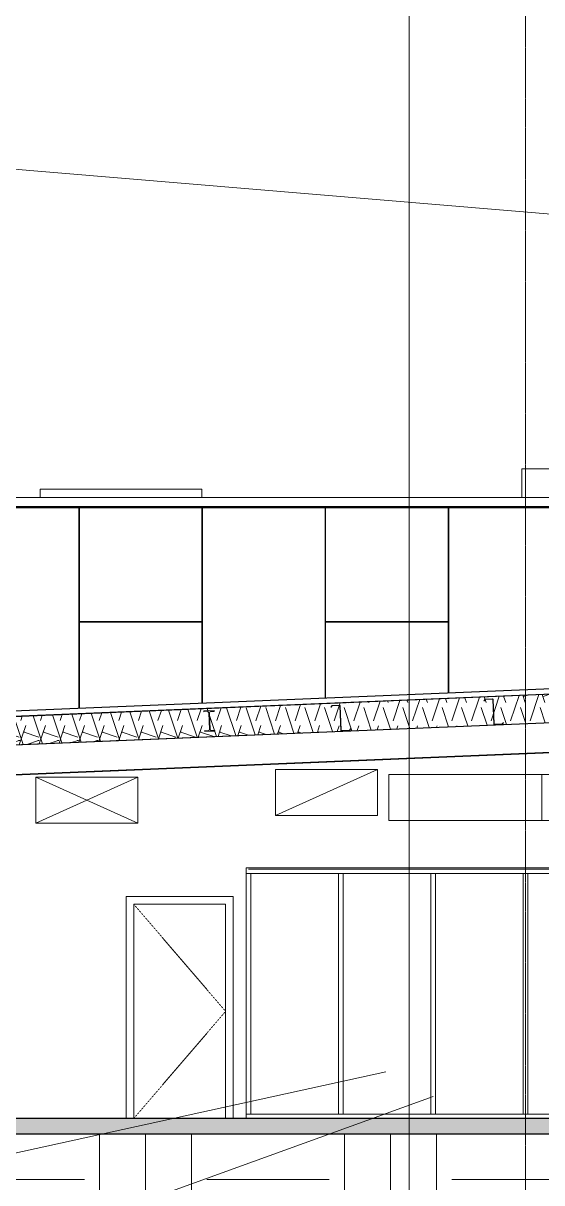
# Model space of a CAD drawing. Header units: inches. Extents: x -23445 to -52, y -314 to 853.
# Drawn here: x -8910.1 to -8706.8, y -25.2 to 429.4 of the extents above; entities that cross this region are included whole.
import ezdxf

# ---------------------------------------------------------------- set-up
doc = ezdxf.new("R2010")
doc.units = ezdxf.units.IN
doc.header["$MEASUREMENT"] = 0
doc.linetypes.add('Dash 1_16_', pattern=[0.125, 0.0625, -0.0625])
doc.linetypes.add('Grid Line 1_2_', pattern=[0.875, 0.5, -0.125, 0.125, -0.125])
for name, color, linetype, lineweight in [('A-ANNO-IDEN', 131, 'Continuous', 9), ('A-CLNG', 13, 'Continuous', 9), ('A-CLNG-PATT', 13, 'Continuous', 9), ('A-DOOR', 31, 'Continuous', 9), ('A-DOOR-FRAM', 31, 'Continuous', 9), ('A-FLOR', 192, 'Continuous', 9), ('A-FLOR-LEVL', 51, 'Continuous', 9), ('A-FLOR-PATT', 8, 'Continuous', 25), ('A-GLAZ-CWMG', 51, 'Continuous', 9), ('A-ROOF', 132, 'Continuous', 9), ('A-WALL', 113, 'Continuous', 9), ('A-WALL-PATT', 111, 'Continuous', 25), ('C-TOPO', 7, 'Continuous', 9), ('G-ANNO-SYMB', 111, 'Continuous', 9), ('I-WALL', 2, 'Continuous', 9), ('M-EQPM', 50, 'Continuous', 9), ('M-HVAC-DUCT', 70, 'Continuous', 9), ('M-HVAC-DUCT-ANNO', 70, 'Continuous', 9), ('S-BEAM', 12, 'Continuous', 9), ('S-GRID', 1, 'Continuous', 9)]:
    doc.layers.add(name, color=color, linetype=linetype, lineweight=lineweight)

# ---------------------------------------------------------------- blocks, each defined once
blk = doc.blocks.new('Struct_Xcel_Sports Complex_rvt-4-Building Section - North_South looking West _ Fitness Center')
at = {"layer": 'A-FLOR-PATT', "lineweight": 9}
h = blk.add_hatch(dxfattribs=at)
h.set_pattern_fill('FP_56', style=0, pattern_type=2)
h.set_pattern_definition([(50, (-21606.15, 72.08), (55.0854, -4.8198), [5.76, -63.36]), (355, (-21606.15, 72.08), (-10.6557, 57.7685), [4.608, -50.688]), (100.451, (-21601.557, 71.68), (44.4295, 52.9487), [4.895, -53.848]), (46.184, (-21606.15, 87.44), (81.9644, -12.712), [8.64, -95.04]), (96.636, (-21599.32, 86.38), (71.7815, 74.8124), [7.343, -80.772]), (351.184, (-21606.15, 87.44), (71.782, 74.8124), [6.912, -76.032]), (21, (-21598.47, 83.6), (45.842, -30.9215), [5.76, -63.36]), (326, (-21598.47, 83.6), (18.687, 55.6915), [4.608, -50.688]), (71.451, (-21594.65, 81.025), (64.529, 24.77), [4.895, -53.848]), (37.5, (-21606.148, 72.082), (0.9339, 25.5668), [2.534, -47.539, 2.534, -48.922, -50.88]), (37.5, (-21606.148, 72.082), (0.9339, 25.5668), [-101.53, 2.534, -48.346]), (7.5, (-21606.148, 72.082), (20.20404, 30.2913), [2.534, -26.803, 2.534, -46.387, -19.392]), (7.5, (-21606.148, 72.082), (20.20404, 30.2913), [-78.259, 2.534, -16.858]), (327.5, (-21623.274, 72.082), (40.9978, -1.7324), [2.534, -16.666, 2.534, -57.37, -79.488]), (327.5, (-21623.274, 72.082), (40.9978, -1.7324), [-79.104, 2.534, -76.954]), (317.5, (-21630.954, 72.082), (44.7889, 7.6878), [2.534, -22.426, 2.534, -37.248, -56.448]), (317.5, (-21630.954, 72.082), (44.7889, 7.6878), [-64.742, 2.534, -53.914])])
h.paths.add_polyline_path([(-21132.3, -6), (-21132.3, 0), (-22790.8, 0), (-22790.8, -6), (-21136.06, -6)], flags=0)
at = {"layer": 'A-FLOR', "color": 250, "lineweight": 25}
for p, q in [((-21132.3, 0), (-22790.8, 0)), ((-22790.8, -6), (-21132.3, -6))]:
    blk.add_line(p, q, dxfattribs=at)
blk = doc.blocks.new('Carrier_48TC_Standard_Efficiency_Gas_Heat_Electric_Cooling_Packaged_Rooftop_Unit_3_to_15_nominal_tons - 15 ton 48TC__16-873539-Building Section - North_South looking West _ Fitness Center')
at = {"layer": 'M-EQPM'}
for p, q in [((-22544.43, 254.7), (-22481.05, 254.7)), ((-22544.43, 243.5), (-22544.43, 254.7)), ((-22481.05, 243.5), (-22481.05, 254.7))]:
    blk.add_line(p, q, dxfattribs=at)
blk = doc.blocks.new('Carrier_48TC_Standard_Efficiency_Gas_Heat_Electric_Cooling_Packaged_Rooftop_Unit_3_to_15_nominal_tons - 15 ton 48TC__16-V107-Building Section - North_South looking West _ Fitness Center')
at = {"layer": 'M-EQPM'}
for p, q in [((-22733.3, 246.7), (-22669.93, 246.7)), ((-22733.3, 243.5), (-22733.3, 246.7)), ((-22669.93, 246.7), (-22669.93, 243.5))]:
    blk.add_line(p, q, dxfattribs=at)
blk = doc.blocks.new('W-Wide Flange - W12X16-1341241-Building Section - North_South looking West _ Fitness Center')
at = {"layer": 'S-BEAM'}
for p, q in [((-22782.09, 144.78), (-22370.3, 161.94)), ((-22783.86, 132.96), (-22370.3, 150.2)), ((-22780.3, 133.38), (-22370.3, 150.46)), ((-22784.35, 144.69), (-22782.51, 144.77)), ((-22784.33, 144.14), (-22784.35, 144.69)), ((-22783.9, 133.78), (-22784.33, 144.14)), ((-22783.89, 133.63), (-22783.9, 133.78)), ((-22783.86, 132.96), (-22783.87, 133.23))]:
    blk.add_line(p, q, dxfattribs=at)
blk = doc.blocks.new('W-Wide Flange - W8X15-1472942-Building Section - North_South looking West _ Fitness Center')
at = {"layer": 'S-BEAM'}
h = blk.add_hatch(dxfattribs=at)
h.set_pattern_fill('FP_49', color=256, style=0, pattern_type=2)
h.set_pattern_definition([(45, (-21606.148, 72.082), (-19.007, 19.007), []), (45, (-21606.148, 100.882), (-19.007, 19.007), [])])
h.paths.add_polyline_path([(-22668.78, 151.66), (-22664.78, 151.83), (-22664.79, 152.14), (-22666.17, 152.09), (-22666.56, 152.28), (-22666.69, 152.56), (-22666.96, 159.04), (-22666.83, 159.4), (-22666.49, 159.56), (-22665.1, 159.62), (-22665.11, 159.93), (-22669.12, 159.76), (-22669.11, 159.45), (-22667.72, 159.51), (-22667.37, 159.38), (-22667.21, 159.03), (-22666.94, 152.55), (-22667.07, 152.19), (-22667.41, 152.03), (-22668.8, 151.98)], flags=0)
at = {"layer": 'S-BEAM', "lineweight": 15}
for p, q in [((-22665.11, 159.93), (-22669.12, 159.76)), ((-22669.12, 159.76), (-22669.11, 159.45)), ((-22669.11, 159.45), (-22667.72, 159.51)), ((-22666.49, 159.56), (-22665.1, 159.62)), ((-22665.1, 159.62), (-22665.11, 159.93)), ((-22667.21, 159.03), (-22666.94, 152.55)), ((-22666.69, 152.56), (-22666.96, 159.04)), ((-22667.41, 152.03), (-22668.8, 151.98)), ((-22668.8, 151.98), (-22668.78, 151.66)), ((-22668.78, 151.66), (-22664.78, 151.83)), ((-22664.79, 152.14), (-22666.17, 152.09)), ((-22664.78, 151.83), (-22664.79, 152.14))]:
    blk.add_line(p, q, dxfattribs=at)
for centre, radius, start, end in [((-22667.7, 159.01), 0.498, 2.3859, 92.3859), ((-22666.46, 159.06), 0.497, 92.3859, 182.3859), ((-22667.43, 152.53), 0.498, 272.3859, 2.3859), ((-22666.19, 152.58), 0.497, 182.3859, 272.3859)]:
    blk.add_arc(centre, radius, start, end, dxfattribs=at)
blk = doc.blocks.new('Rectangular Mullion - Interior 1_75_ x 4_5_-1220307-Building Section - North_South looking West _ Fitness Center')
at = {"layer": 'A-GLAZ-CWMG'}
for p, q in [((-22652.49, 96), (-22650.74, 96)), ((-22650.74, 96), (-22650.74, 1.75)), ((-22650.74, 1.75), (-22652.49, 1.75))]:
    blk.add_line(p, q, dxfattribs=at)
blk = doc.blocks.new('Rectangular Mullion - Interior 1_75_ x 4_5_-1214729-Building Section - North_South looking West _ Fitness Center')
at = {"layer": 'A-GLAZ-CWMG'}
for p, q in [((-22579.24, 97.75), (-22615.43, 97.75)), ((-22579.24, 96), (-22615.43, 96))]:
    blk.add_line(p, q, dxfattribs=at)
blk = doc.blocks.new('Rectangular Mullion - Interior 1_75_ x 4_5_-1214730-Building Section - North_South looking West _ Fitness Center')
at = {"layer": 'A-GLAZ-CWMG'}
blk.add_line((-22651.62, 1.75), (-22615.43, 1.75), dxfattribs=at)
blk = doc.blocks.new('Rectangular Mullion - Interior 1_75_ x 4_5_-1220285-Building Section - North_South looking West _ Fitness Center')
at = {"layer": 'A-GLAZ-CWMG'}
for p, q in [((-22616.3, 96), (-22614.55, 96)), ((-22616.3, 96), (-22616.3, 1.75)), ((-22614.55, 96), (-22614.55, 1.75)), ((-22614.55, 1.75), (-22616.3, 1.75))]:
    blk.add_line(p, q, dxfattribs=at)
blk = doc.blocks.new('Rectangular Mullion - Interior 1_75_ x 4_5_-1314717-Building Section - North_South looking West _ Fitness Center')
at = {"layer": 'A-GLAZ-CWMG'}
blk.add_line((-22543.05, 1.75), (-22506.87, 1.75), dxfattribs=at)
blk = doc.blocks.new('Rectangular Mullion - Interior 1_75_ x 4_5_-1314719-Building Section - North_South looking West _ Fitness Center')
at = {"layer": 'A-GLAZ-CWMG'}
for p, q in [((-22470.68, 97.75), (-22506.87, 97.75)), ((-22470.68, 96), (-22506.87, 96))]:
    blk.add_line(p, q, dxfattribs=at)
blk = doc.blocks.new('Rectangular Mullion - Interior 1_75_ x 4_5_-1314720-Building Section - North_South looking West _ Fitness Center')
at = {"layer": 'A-GLAZ-CWMG'}
for p, q in [((-22580.12, 96), (-22578.37, 96)), ((-22580.12, 96), (-22580.12, 1.75)), ((-22578.37, 96), (-22578.37, 1.75)), ((-22578.37, 1.75), (-22580.12, 1.75))]:
    blk.add_line(p, q, dxfattribs=at)
blk = doc.blocks.new('Girt_Z - 10_D-1472946-Building Section - North_South looking West _ Fitness Center')
at = {"layer": 'S-BEAM', "lineweight": 15}
for p, q in [((-22618.83, 161.86), (-22619.29, 161.27)), ((-22619.29, 161.27), (-22619.2, 161.2)), ((-22619.2, 161.2), (-22618.77, 161.75)), ((-22615.89, 161.98), (-22618.83, 161.86)), ((-22618.77, 161.75), (-22615.89, 161.87)), ((-22615.81, 161.8), (-22615.4, 151.99)), ((-22615.3, 152.19), (-22615.7, 161.8)), ((-22615.4, 151.99), (-22612.03, 152.13)), ((-22612.08, 152.24), (-22615.22, 152.11)), ((-22611.65, 152.8), (-22612.08, 152.24)), ((-22612.03, 152.13), (-22611.57, 152.73)), ((-22611.57, 152.73), (-22611.65, 152.8))]:
    blk.add_line(p, q, dxfattribs=at)
for centre, radius, start, end in [((-22615.88, 161.8), 0.187, 2.3859, 92.3859), ((-22615.88, 161.8), 0.0782, 2.3859, 90.2632), ((-22615.22, 152.19), 0.0782, 182.3859, 269.3436)]:
    blk.add_arc(centre, radius, start, end, dxfattribs=at)
blk = doc.blocks.new('Girt_Z - 10_D-1472947-Building Section - North_South looking West _ Fitness Center')
at = {"layer": 'S-BEAM', "lineweight": 15}
for p, q in [((-22558.88, 164.36), (-22559.34, 163.76)), ((-22559.34, 163.76), (-22559.25, 163.7)), ((-22559.25, 163.7), (-22558.82, 164.25)), ((-22555.94, 164.48), (-22558.88, 164.36)), ((-22558.82, 164.25), (-22555.94, 164.37)), ((-22555.86, 164.3), (-22555.45, 154.49)), ((-22555.35, 154.68), (-22555.75, 164.3)), ((-22555.45, 154.49), (-22552.08, 154.63)), ((-22552.13, 154.74), (-22555.27, 154.61)), ((-22551.71, 155.29), (-22552.13, 154.74)), ((-22552.08, 154.63), (-22551.62, 155.23)), ((-22551.62, 155.23), (-22551.71, 155.29))]:
    blk.add_line(p, q, dxfattribs=at)
for centre, radius, start, end in [((-22555.94, 164.29), 0.187, 2.3859, 92.3859), ((-22555.94, 164.29), 0.0782, 2.3859, 90.2632), ((-22555.27, 154.69), 0.0782, 182.3859, 269.3436)]:
    blk.add_arc(centre, radius, start, end, dxfattribs=at)
blk = doc.blocks.new('Single-Flush - 36_ x 84_-1318930-Building Section - North_South looking West _ Fitness Center')
at = {"layer": 'A-DOOR', "linetype": 'Dash 1_16_'}
for p in [(-22696.58, 84), (-22696.58, 0)]:
    blk.add_line(p, (-22660.58, 42), dxfattribs=at)
at = {"layer": 'A-DOOR-FRAM'}
for p, q in [((-22699.58, 87), (-22699.58, 0)), ((-22657.58, 87), (-22699.58, 87)), ((-22657.58, 0), (-22657.58, 87)), ((-22696.58, 0), (-22696.58, 84)), ((-22696.58, 84), (-22660.58, 84)), ((-22660.58, 84), (-22660.58, 0))]:
    blk.add_line(p, q, dxfattribs=at)
blk = doc.blocks.new('Rectangular Elbow - Radius - 1 W-1453818-Building Section - North_South looking West _ Fitness Center')
at = {"layer": 'M-HVAC-DUCT'}
for p, q in [((-22596.66, 134.82), (-22596.66, 116.82)), ((-22596.66, 116.82), (-22596.66, 134.82)), ((-22536.66, 134.82), (-22596.66, 134.82)), ((-22536.66, 134.82), (-22536.66, 116.82)), ((-22536.66, 116.82), (-22596.66, 116.82))]:
    blk.add_line(p, q, dxfattribs=at)

msp = doc.modelspace()

# ---------------------------------------------------------------- hatches: boundary and pattern name
at = {"layer": 'A-CLNG-PATT'}
h = msp.add_hatch(dxfattribs=at)
h.set_pattern_fill('FP_47', color=256, style=0, pattern_type=2)
h.set_pattern_definition([(161.57, (-21605.188, 73.042), (-7.6802237, -0.0009796), [0, -54.643, 6.067, 0]), (18.43, (-21607.108, 73.042), (-7.6802237, 0.0009796), [0, -54.643, 6.067, 0]), (108.43, (-21605.188, 73.042), (3.8382953, -19.2013653), [18.211, -42.499]), (71.57, (-21607.108, 73.042), (3.8382953, 19.2013653), [18.211, -42.499])])
h.paths.add_polyline_path([(-8965.45495, 144.31066), (-8540.45495, 162.01899), (-8540.45495, 173.15364), (-8965.45495, 155.44531), (-8965.45495, 152.28075)], flags=0)
at = {"layer": 'A-WALL-PATT', "lineweight": 9}
h = msp.add_hatch(dxfattribs=at)
h.set_pattern_fill('FP_57', color=256, style=0, pattern_type=2)
h.set_pattern_definition([(0, (-22446.43, 146.5), (-193, 193), [48, -145]), (90, (-22446.43, 146.5), (-193, 1e-14), [96.25, -96.75]), (180, (-22398.43, 242.75), (-193, 193), [48, -145]), (90, (-22398.43, 146.5), (-193, 1e-14), [96.25, -96.75]), (180, (-22398.43, 243), (-193, 193), [48, -145]), (90, (-22398.43, 243), (-193, 1e-14), [96.25, -96.75]), (0, (-22446.43, 339.25), (-193, 193), [48, -145]), (90, (-22446.43, 243), (-193, 1e-14), [96.25, -96.75]), (0, (-22398.18, 194.5), (-193, 193), [48, -145]), (90, (-22398.18, 146.25), (-193, 1e-14), [48.25, -144.75]), (90, (-22350.18, 146.25), (-193, 1e-14), [48.25, -144.75]), (0, (-22398.18, 291), (-193, 193), [48, -145]), (90, (-22398.18, 194.75), (-193, 1e-14), [96.25, -96.75]), (180, (-22350.18, 194.75), (-193, 193), [48, -145]), (90, (-22350.18, 194.75), (-193, 1e-14), [96.25, -96.75]), (90, (-22398.18, 291.25), (-193, 1e-14), [48, -145]), (180, (-22350.18, 291.25), (-193, 193), [48, -145]), (90, (-22350.18, 291.25), (-193, 1e-14), [48, -145]), (0, (-22349.93, 146.5), (-193, 193), [48, -145]), (90, (-22349.93, 146.5), (-193, 1e-14), [96.25, -96.75]), (180, (-22301.93, 242.75), (-193, 193), [48, -145]), (90, (-22301.93, 146.5), (-193, 1e-14), [96.25, -96.75]), (180, (-22301.93, 243), (-193, 193), [48, -145]), (90, (-22301.93, 243), (-193, 1e-14), [96.25, -96.75]), (180, (-22301.93, 339.25), (-193, 193), [48, -145]), (90, (-22349.93, 243), (-193, 1e-14), [96.25, -96.75]), (0, (-22301.68, 194.5), (-193, 193), [48, -145]), (90, (-22301.68, 146.25), (-193, 1e-14), [48.25, -144.75]), (90, (-22253.68, 146.25), (-193, 1e-14), [48.25, -144.75]), (0, (-22301.68, 291), (-193, 193), [48, -145]), (90, (-22301.68, 194.75), (-193, 1e-14), [96.25, -96.75]), (180, (-22253.68, 194.75), (-193, 193), [48, -145]), (90, (-22253.68, 194.75), (-193, 1e-14), [96.25, -96.75]), (90, (-22301.68, 291.25), (-193, 1e-14), [48, -145]), (180, (-22253.68, 291.25), (-193, 193), [48, -145]), (90, (-22253.68, 291.25), (-193, 1e-14), [48, -145])])
h.paths.add_polyline_path([(-8676.32062, 190), (-8616.82995, 190), (-8616.82995, 239.45581), (-8955.20495, 239.45581), (-8955.20495, 190), (-8681.16199, 190)], flags=0)
h = msp.add_hatch(dxfattribs=at)
h.set_pattern_fill('FP_50', color=256, style=0, pattern_type=2)
h.set_pattern_definition([(0, (-22349.93, 145), (-193, 193), [48, -145]), (90, (-22349.93, 145), (-193, 1e-14), [96.25, -96.75]), (180, (-22301.93, 241.25), (-193, 193), [48, -145]), (90, (-22301.93, 145), (-193, 1e-14), [96.25, -96.75]), (180, (-22301.93, 241.5), (-193, 193), [48, -145]), (90, (-22301.93, 241.5), (-193, 1e-14), [96.25, -96.75]), (0, (-22349.93, 337.75), (-193, 193), [48, -145]), (90, (-22349.93, 241.5), (-193, 1e-14), [96.25, -96.75]), (0, (-22301.68, 193), (-193, 193), [48, -145]), (90, (-22301.68, 144.75), (-193, 1e-14), [48.25, -144.75]), (90, (-22253.68, 144.75), (-193, 1e-14), [48.25, -144.75]), (0, (-22301.68, 289.5), (-193, 193), [48, -145]), (90, (-22301.68, 193.25), (-193, 1e-14), [96.25, -96.75]), (180, (-22253.68, 193.25), (-193, 193), [48, -145]), (90, (-22253.68, 193.25), (-193, 1e-14), [96.25, -96.75]), (90, (-22301.68, 289.75), (-193, 1e-14), [48, -145]), (180, (-22253.68, 289.75), (-193, 193), [48, -145]), (90, (-22253.68, 289.75), (-193, 1e-14), [48, -145]), (0, (-22253.43, 145), (-193, 193), [48, -145]), (90, (-22253.43, 145), (-193, 1e-14), [96.25, -96.75]), (180, (-22205.43, 241.25), (-193, 193), [48, -145]), (90, (-22205.43, 145), (-193, 1e-14), [96.25, -96.75]), (180, (-22205.43, 241.5), (-193, 193), [48, -145]), (90, (-22205.43, 241.5), (-193, 1e-14), [96.25, -96.75]), (180, (-22205.43, 337.75), (-193, 193), [48, -145]), (90, (-22253.43, 241.5), (-193, 1e-14), [96.25, -96.75]), (0, (-22205.18, 193), (-193, 193), [48, -145]), (90, (-22205.18, 144.75), (-193, 1e-14), [48.25, -144.75]), (90, (-22157.18, 144.75), (-193, 1e-14), [48.25, -144.75]), (0, (-22205.18, 289.5), (-193, 193), [48, -145]), (90, (-22205.18, 193.25), (-193, 1e-14), [96.25, -96.75]), (180, (-22157.18, 193.25), (-193, 193), [48, -145]), (90, (-22157.18, 193.25), (-193, 1e-14), [96.25, -96.75]), (90, (-22205.18, 289.75), (-193, 1e-14), [48, -145]), (180, (-22157.18, 289.75), (-193, 193), [48, -145]), (90, (-22157.18, 289.75), (-193, 1e-14), [48, -145])])
h.paths.add_polyline_path([(-8956.70495, 157.87413), (-8540.45495, 175.21788), (-8540.45495, 176), (-8542.95495, 176), (-8542.95495, 186.21614), (-8616.82995, 186.21614), (-8616.82995, 190), (-8968.76745, 190), (-8968.76745, 188.21762), (-8956.70495, 188.21762), (-8956.70495, 162.35675)], flags=0)
at = {"layer": 'C-TOPO'}
h = msp.add_hatch(dxfattribs=at)
h.set_pattern_fill('FP_46', color=256, style=0, pattern_type=2)
h.set_pattern_definition([(0, (-21606.15, 72.08), (48, 48), [48, -48]), (0, (-21606.15, 90.08), (48, 48), [48, -48]), (0, (-21606.15, 108.08), (48, 48), [48, -48]), (90, (-21600.15, 114.08), (-48, 48), [48, -48]), (90, (-21582.15, 114.08), (-48, 48), [48, -48]), (90, (-21564.15, 114.08), (-48, 48), [48, -48])])
h.paths.add_polyline_path([(-9049.10649, -99.61925), (-7295.09979, -99.61925), (-7295.09979, -48), (-7307.45495, -48), (-7307.45495, -36), (-7302.45495, -36), (-7302.45495, -6), (-8960.95495, -6), (-8960.95495, -36), (-8955.95495, -36), (-8955.95495, -48), (-8973.95495, -48), (-8973.95495, -36), (-8970.95495, -36), (-8970.95495, 0), (-9204.03049, 0), (-9204.03049, -99.61925), (-9052.94286, -99.61925)], flags=0)

# ---------------------------------------------------------------- linework, layer by layer
at = {"layer": 'A-ANNO-IDEN', "color": 153}
for p, q in [((-8556.29174, 342.1618), (-9136.71712, 390.88352)), ((-8767.97105, 18.27469), (-9139.99462, -63.34601)), ((-8749.36657, 8.63911), (-9139.99462, -132.5435))]:
    msp.add_line(p, q, dxfattribs=at)
at = {"layer": 'A-CLNG', "lineweight": 25}
for p, q in [((-8540.45495, 173.15364), (-8965.45495, 155.44531)), ((-8965.45495, 144.31066), (-8540.45495, 162.01899))]:
    msp.add_line(p, q, dxfattribs=at)
at = {"layer": 'A-FLOR-LEVL', "linetype": 'Grid Line 1_2_'}
msp.add_line((-9397.52325, 0), (-6347.23966, 0), dxfattribs=at)
at = {"layer": 'A-ROOF', "lineweight": 25}
for p, q in [((-8540.45495, 175.21788), (-9031.76745, 154.74652)), ((-9031.76745, 152.74479), (-8540.45495, 173.21614))]:
    msp.add_line(p, q, dxfattribs=at)
at = {"layer": 'A-WALL'}
for p, q in [((-8969.76745, 243.5), (-8540.45495, 243.5)), ((-8970.26745, 239.5), (-8540.45495, 239.5)), ((-8970.22326, 239.45581), (-8540.45495, 239.45581)), ((-8540.45495, 240), (-8969.76745, 240))]:
    msp.add_line(p, q, dxfattribs=at)
at = {"layer": 'G-ANNO-SYMB'}
msp.add_line((-8758.78243, 545.15708), (-8758.78243, -79.66081), dxfattribs=at)
at = {"layer": 'I-WALL'}
for p, q in [((-8822.64245, 0), (-8822.64245, 98.25)), ((-8822.64245, 98.25), (-8540.45495, 98.25))]:
    msp.add_line(p, q, dxfattribs=at)
at = {"layer": 'M-HVAC-DUCT'}
for p, q in [((-8706.80984, 116.82032), (-8706.80984, 134.82032)), ((-8540.45495, 134.82032), (-8706.80984, 134.82032)), ((-8540.45495, 116.82032), (-8706.80984, 116.82032))]:
    msp.add_line(p, q, dxfattribs=at)
at = {"layer": 'M-HVAC-DUCT-ANNO'}
for p, q in [((-8771.20495, 136.82032), (-8811.20495, 118.82032)), ((-8811.20495, 136.82032), (-8771.20495, 136.82032)), ((-8811.20495, 118.82032), (-8811.20495, 136.82032)), ((-8771.20495, 136.82032), (-8771.20495, 118.82032)), ((-8865.1737, 133.82032), (-8905.1737, 115.82032)), ((-8905.1737, 133.82032), (-8865.1737, 115.82032)), ((-8905.1737, 133.82032), (-8865.1737, 133.82032)), ((-8905.1737, 115.82032), (-8905.1737, 133.82032)), ((-8865.1737, 133.82032), (-8865.1737, 115.82032)), ((-8771.20495, 118.82032), (-8811.20495, 118.82032)), ((-8865.1737, 115.82032), (-8905.1737, 115.82032))]:
    msp.add_line(p, q, dxfattribs=at)
at = {"layer": 'S-GRID', "linetype": 'Grid Line 1_2_'}
msp.add_line((-8713.20495, -293.03588), (-8713.20495, 738.65708), dxfattribs=at)
msp.add_line((-8713.20495, -293.03588), (-8713.20495, 738.65708), dxfattribs=at)

# ---------------------------------------------------------------- block references
at = {"color": 170, "lineweight": 5}
msp.add_blockref('Struct_Xcel_Sports Complex_rvt-4-Building Section - North_South looking West _ Fitness Center', (13829.84786, 0), dxfattribs=at)
at = {"layer": 'A-DOOR'}
msp.add_blockref('Single-Flush - 36_ x 84_-1318930-Building Section - North_South looking West _ Fitness Center', (13829.84786, 0), dxfattribs=at)
at = {"layer": 'A-GLAZ-CWMG'}
for name, p in [('Rectangular Mullion - Interior 1_75_ x 4_5_-1220307-Building Section - North_South looking West _ Fitness Center', (13829.84786, 0)), ('Rectangular Mullion - Interior 1_75_ x 4_5_-1214729-Building Section - North_South looking West _ Fitness Center', (13793.66036, 0)), ('Rectangular Mullion - Interior 1_75_ x 4_5_-1220285-Building Section - North_South looking West _ Fitness Center', (13829.84786, 0)), ('Rectangular Mullion - Interior 1_75_ x 4_5_-1214729-Building Section - North_South looking West _ Fitness Center', (13829.84786, 0)), ('Rectangular Mullion - Interior 1_75_ x 4_5_-1314720-Building Section - North_South looking West _ Fitness Center', (13829.84786, 0)), ('Rectangular Mullion - Interior 1_75_ x 4_5_-1314719-Building Section - North_South looking West _ Fitness Center', (13757.47286, 0)), ('Rectangular Mullion - Interior 1_75_ x 4_5_-1314720-Building Section - North_South looking West _ Fitness Center', (13866.03536, 0)), ('Rectangular Mullion - Interior 1_75_ x 4_5_-1314719-Building Section - North_South looking West _ Fitness Center', (13793.66036, 0)), ('Rectangular Mullion - Interior 1_75_ x 4_5_-1214730-Building Section - North_South looking West _ Fitness Center', (13829.84786, 0)), ('Rectangular Mullion - Interior 1_75_ x 4_5_-1314717-Building Section - North_South looking West _ Fitness Center', (13757.47286, 0)), ('Rectangular Mullion - Interior 1_75_ x 4_5_-1314717-Building Section - North_South looking West _ Fitness Center', (13793.66036, 0)), ('Rectangular Mullion - Interior 1_75_ x 4_5_-1314717-Building Section - North_South looking West _ Fitness Center', (13829.84786, 0))]:
    msp.add_blockref(name, p, dxfattribs=at)
at = {"layer": 'M-EQPM'}
for name in ['Carrier_48TC_Standard_Efficiency_Gas_Heat_Electric_Cooling_Packaged_Rooftop_Unit_3_to_15_nominal_tons - 15 ton 48TC__16-873539-Building Section - North_South looking West _ Fitness Center', 'Carrier_48TC_Standard_Efficiency_Gas_Heat_Electric_Cooling_Packaged_Rooftop_Unit_3_to_15_nominal_tons - 15 ton 48TC__16-V107-Building Section - North_South looking West _ Fitness Center']:
    msp.add_blockref(name, (13829.84786, 0), dxfattribs=at)
at = {"layer": 'M-HVAC-DUCT'}
msp.add_blockref('Rectangular Elbow - Radius - 1 W-1453818-Building Section - North_South looking West _ Fitness Center', (13829.84786, 0), dxfattribs=at)
at = {"layer": 'S-BEAM'}
for name in ['Girt_Z - 10_D-1472947-Building Section - North_South looking West _ Fitness Center', 'W-Wide Flange - W12X16-1341241-Building Section - North_South looking West _ Fitness Center', 'W-Wide Flange - W8X15-1472942-Building Section - North_South looking West _ Fitness Center', 'Girt_Z - 10_D-1472946-Building Section - North_South looking West _ Fitness Center']:
    msp.add_blockref(name, (13829.84786, 0), dxfattribs=at)

doc.saveas('drawing.dxf')
